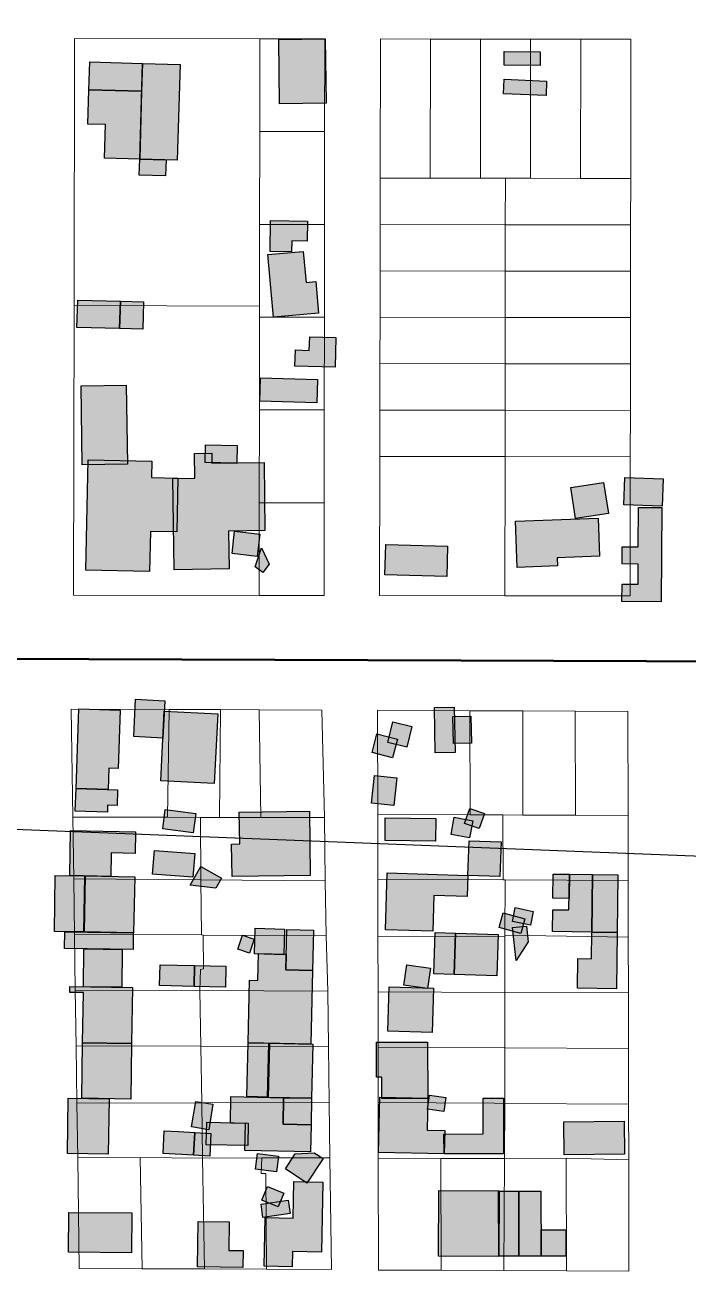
# Model space of a CAD drawing. Header units: millimetres. Extents: x -71 to 10084, y -63 to 6230.
# Drawn here: x 5565 to 5708, y 2451.4 to 2720.1 of the extents above; entities that cross this region are included whole.
import ezdxf

# ---------------------------------------------------------------- set-up
doc = ezdxf.new("R2010")
doc.units = ezdxf.units.MM
doc.layers.add('0 Límite subáreas', color=1, linetype='Continuous')
doc.layers.add('Edificaciones Pilar', color=50, linetype='Continuous')
doc.layers.add('01. Manzanas Esc. Urbana', color=254, linetype='Continuous', lineweight=5, true_color=0xcccccc)
doc.layers.add('01. Parcelas Esc. Urbana', color=8, linetype='Continuous', lineweight=5, true_color=0x808080)
doc.layers.add('03. Vias Terciarias', color=252, linetype='Continuous', lineweight=50)

msp = doc.modelspace()

# ---------------------------------------------------------------- hatches: boundary and pattern name
at = {"layer": 'Edificaciones Pilar', "transparency": 33554559}
for points in [[(5629.73, 2717.03), (5629.9, 2703.19), (5619.87, 2703.07), (5619.7, 2716.91), (5629.73, 2717.03)], [(5668.32, 2711.38), (5668.34, 2714.32), (5676.09, 2714.27), (5676.07, 2711.33), (5668.32, 2711.38)], [(5590.13, 2705.75), (5578.76, 2706.08), (5578.93, 2712.09), (5590.31, 2711.76), (5590.13, 2705.75)], [(5597.82, 2690.91), (5589.71, 2691.14), (5590.31, 2711.76), (5598.41, 2711.53), (5597.82, 2690.91)], [(5677.34, 2704.81), (5668.2, 2705.18), (5668.32, 2708.33), (5677.47, 2707.95), (5677.34, 2704.81)], [(5589.71, 2691.14), (5582.13, 2691.36), (5582.34, 2698.58), (5578.55, 2698.69), (5578.76, 2706.08), (5590.13, 2705.75), (5589.71, 2691.14)], [(5595.3, 2687.49), (5589.61, 2687.65), (5589.71, 2691.14), (5595.4, 2690.98), (5595.3, 2687.49)], [(5622.48, 2671.13), (5617.84, 2671.18), (5617.92, 2677.86), (5625.88, 2677.76), (5625.83, 2673.47), (5622.5, 2673.51), (5622.48, 2671.13)], [(5628.29, 2657.95), (5618.58, 2657.07), (5617.36, 2670.53), (5625, 2671.22), (5625.61, 2664.54), (5627.67, 2664.73), (5628.29, 2657.95)], [(5585.39, 2654.6), (5576.19, 2654.86), (5576.36, 2660.75), (5585.56, 2660.49), (5585.39, 2654.6)], [(5590.4, 2654.46), (5585.39, 2654.6), (5585.56, 2660.49), (5590.56, 2660.34), (5590.4, 2654.46)], [(5631.84, 2646.25), (5623.19, 2646.49), (5623.29, 2649.98), (5626.28, 2649.9), (5626.37, 2652.84), (5632.02, 2652.68), (5631.84, 2646.25)], [(5627.93, 2638.59), (5615.63, 2638.95), (5615.78, 2643.98), (5628.08, 2643.62), (5627.93, 2638.59)], [(5587.05, 2625.33), (5577.33, 2625.19), (5577.09, 2642.26), (5586.81, 2642.39), (5587.05, 2625.33)], [(5609, 2602.78), (5597.14, 2602.62), (5596.87, 2622.27), (5601.61, 2622.34), (5601.53, 2627.67), (5605.27, 2627.71), (5605.3, 2625.58), (5616.52, 2625.74), (5616.72, 2611.05), (5608.89, 2610.94), (5609, 2602.78)], [(5610.64, 2625.6), (5603.8, 2625.75), (5603.88, 2629.56), (5610.73, 2629.41), (5610.64, 2625.6)], [(5591.83, 2602.2), (5578.1, 2602.5), (5578.62, 2626.3), (5592.35, 2626), (5592.27, 2622.5), (5597.95, 2622.37), (5597.7, 2610.76), (5592.02, 2610.88), (5591.83, 2602.2)], [(5702.38, 2616.31), (5694.15, 2616.58), (5694.34, 2622.48), (5702.57, 2622.2), (5702.38, 2616.31)], [(5683.72, 2613.62), (5682.67, 2620.32), (5689.76, 2621.43), (5690.8, 2614.72), (5683.72, 2613.62)], [(5702.16, 2595.71), (5693.7, 2595.77), (5693.72, 2599.48), (5697.17, 2599.46), (5697.2, 2603.82), (5693.75, 2603.85), (5693.78, 2607.55), (5697.22, 2607.52), (5697.28, 2616.02), (5702.3, 2615.99), (5702.16, 2595.71)], [(5679.79, 2603.44), (5671.09, 2603.12), (5670.72, 2613.09), (5688.58, 2613.74), (5688.88, 2605.51), (5679.73, 2605.18), (5679.79, 2603.44)], [(5615.02, 2605.46), (5609.62, 2606.1), (5610.19, 2610.91), (5615.59, 2610.27), (5615.02, 2605.46)], [(5617.66, 2603.8), (5616.27, 2601.98), (5614.6, 2603.25), (5616, 2607.36), (5617.66, 2603.8)], [(5642.6, 2601.54), (5642.8, 2608.06), (5656.11, 2607.67), (5655.92, 2601.14), (5642.6, 2601.54)], [(5594.7, 2566.32), (5588.42, 2566.64), (5588.83, 2574.68), (5595.1, 2574.36), (5594.7, 2566.32)], [(5582.91, 2555.2), (5575.98, 2555.44), (5576.57, 2572.63), (5585.53, 2572.33), (5585.1, 2559.75), (5583.07, 2559.82), (5582.91, 2555.2)], [(5605.78, 2556.53), (5594.24, 2557.11), (5594.99, 2572.13), (5606.53, 2571.56), (5605.78, 2556.53)], [(5657.71, 2563.19), (5653.45, 2563.11), (5653.27, 2572.93), (5657.52, 2573.01), (5657.71, 2563.19)], [(5661.09, 2571.07), (5661.28, 2565.24), (5657.4, 2565.11), (5657.21, 2570.95), (5661.09, 2571.07)], [(5647.3, 2564.35), (5643.19, 2565.36), (5644.3, 2569.85), (5648.41, 2568.84), (5647.3, 2564.35)], [(5644.26, 2562.08), (5639.85, 2563.21), (5640.88, 2567.21), (5645.29, 2566.07), (5644.26, 2562.08)], [(5644.53, 2551.77), (5639.72, 2552.26), (5640.32, 2558.26), (5645.14, 2557.77), (5644.53, 2551.77)], [(5582.74, 2550.35), (5575.81, 2550.58), (5575.98, 2555.44), (5584.94, 2555.13), (5584.83, 2551.81), (5582.8, 2551.88), (5582.74, 2550.35)], [(5601.25, 2545.89), (5594.67, 2546.77), (5595.22, 2550.93), (5601.81, 2550.05), (5601.25, 2545.89)], [(5626.5, 2536.69), (5609.63, 2536.45), (5609.53, 2543.45), (5611.28, 2543.48), (5611.18, 2550.34), (5626.3, 2550.56), (5626.5, 2536.69)], [(5662.95, 2546.79), (5659.79, 2547.88), (5660.9, 2551.11), (5664.06, 2550.02), (5662.95, 2546.79)], [(5653.48, 2544.1), (5642.62, 2544.23), (5642.67, 2549.1), (5653.54, 2548.97), (5653.48, 2544.1)], [(5660.85, 2544.79), (5656.85, 2545.55), (5657.55, 2549.24), (5661.55, 2548.48), (5660.85, 2544.79)], [(5583.49, 2536.49), (5574.63, 2536.66), (5574.82, 2546.39), (5588.83, 2546.11), (5588.74, 2541.44), (5583.59, 2541.55), (5583.49, 2536.49)], [(5667.39, 2536.47), (5660.51, 2536.69), (5660.75, 2544.17), (5667.63, 2543.95), (5667.39, 2536.47)], [(5601.2, 2536.34), (5592.5, 2536.99), (5592.88, 2542.07), (5601.58, 2541.42), (5601.2, 2536.34)], [(5577.76, 2524.51), (5571.34, 2524.6), (5571.52, 2536.69), (5577.94, 2536.59), (5577.76, 2524.51)], [(5588.4, 2524.3), (5577.64, 2524.51), (5577.88, 2536.6), (5588.64, 2536.38), (5588.4, 2524.3)], [(5606.12, 2533.95), (5600.63, 2534.59), (5602.88, 2538.6), (5607.33, 2536.11), (5606.12, 2533.95)], [(5652.9, 2524.66), (5642.71, 2524.99), (5643.11, 2537.25), (5660.51, 2536.69), (5660.36, 2532.18), (5653.15, 2532.41), (5652.9, 2524.66)], [(5687.36, 2536.88), (5687.19, 2524.49), (5678.74, 2524.61), (5678.8, 2529.31), (5682.28, 2529.27), (5682.38, 2536.95), (5687.36, 2536.88)], [(5682.31, 2531.74), (5678.83, 2531.79), (5678.9, 2536.99), (5682.38, 2536.95), (5682.31, 2531.74)], [(5692.68, 2524.42), (5687.19, 2524.49), (5687.36, 2536.88), (5692.84, 2536.81), (5692.68, 2524.42)], [(5671.93, 2524.21), (5667.26, 2525.49), (5668.12, 2528.64), (5672.79, 2527.36), (5671.93, 2524.21)], [(5673.97, 2526), (5670.09, 2526.8), (5670.69, 2529.76), (5674.58, 2528.96), (5673.97, 2526)], [(5620.78, 2519.6), (5614.44, 2519.78), (5614.6, 2525.3), (5620.95, 2525.12), (5620.78, 2519.6)], [(5673.48, 2522.36), (5670.9, 2518.37), (5670.08, 2525.45), (5673.09, 2525.8), (5673.48, 2522.36)], [(5573.49, 2520.95), (5573.55, 2524.57), (5588.33, 2524.34), (5588.27, 2520.73), (5573.49, 2520.95)], [(5614.42, 2522.99), (5613.41, 2519.96), (5610.86, 2520.81), (5611.88, 2523.85), (5614.42, 2522.99)], [(5626.99, 2516.23), (5621.25, 2516.35), (5621.43, 2525.03), (5627.17, 2524.91), (5626.99, 2516.23)], [(5657.8, 2524.25), (5657.52, 2515.33), (5653.13, 2515.47), (5653.41, 2524.38), (5657.8, 2524.25)], [(5666.73, 2515.05), (5657.52, 2515.33), (5657.8, 2524.25), (5667.01, 2523.97), (5666.73, 2515.05)], [(5692.66, 2524.42), (5692.5, 2512.29), (5684.09, 2512.4), (5684.18, 2518.77), (5687.12, 2518.73), (5687.19, 2524.49), (5692.66, 2524.42)], [(5585.83, 2512.6), (5577.58, 2512.72), (5577.7, 2520.89), (5585.96, 2520.76), (5585.83, 2512.6)], [(5601.45, 2512.78), (5594.01, 2512.96), (5594.12, 2517.46), (5601.55, 2517.28), (5601.45, 2512.78)], [(5608.2, 2512.62), (5601.45, 2512.78), (5601.55, 2517.28), (5608.31, 2517.12), (5608.2, 2512.62)], [(5626.65, 2500.35), (5613.09, 2500.64), (5613.38, 2514.09), (5615.19, 2514.05), (5615.32, 2519.85), (5621.32, 2519.72), (5621.25, 2516.35), (5626.99, 2516.23), (5626.65, 2500.35)], [(5651.8, 2512.33), (5646.66, 2513.06), (5647.29, 2517.46), (5652.43, 2516.73), (5651.8, 2512.33)], [(5587.96, 2500.47), (5577.39, 2500.63), (5577.56, 2511.44), (5574.64, 2511.49), (5574.66, 2512.77), (5588.15, 2512.56), (5587.96, 2500.47)], [(5652.75, 2502.86), (5643.19, 2503.16), (5643.49, 2512.67), (5653.04, 2512.38), (5652.75, 2502.86)], [(5587.78, 2488.5), (5577.21, 2488.66), (5577.39, 2500.63), (5587.96, 2500.47), (5587.78, 2488.5)], [(5617.43, 2488.92), (5612.84, 2489.02), (5613.09, 2500.62), (5617.68, 2500.52), (5617.43, 2488.92)], [(5626.79, 2488.66), (5617.3, 2488.86), (5617.55, 2500.56), (5627.03, 2500.36), (5626.79, 2488.66)], [(5651.83, 2488.64), (5641.96, 2488.61), (5641.95, 2493.21), (5640.78, 2493.2), (5640.76, 2500.75), (5651.8, 2500.78), (5651.83, 2488.64)], [(5582.92, 2476.59), (5574.11, 2476.73), (5574.29, 2488.7), (5583.1, 2488.57), (5582.92, 2476.59)], [(5604.64, 2481.89), (5600.91, 2482.49), (5601.79, 2487.99), (5605.52, 2487.4), (5604.64, 2481.89)], [(5609.28, 2483.31), (5609.4, 2489.02), (5620.75, 2488.79), (5620.63, 2483.07), (5626.67, 2482.94), (5626.54, 2477.1), (5612.39, 2477.39), (5612.51, 2483.24), (5609.28, 2483.31)], [(5626.67, 2482.94), (5620.63, 2483.07), (5620.75, 2488.79), (5626.79, 2488.66), (5626.67, 2482.94)], [(5655.38, 2476.69), (5641.24, 2476.97), (5641.47, 2488.92), (5651.86, 2488.71), (5651.72, 2481.81), (5655.48, 2481.73), (5655.38, 2476.69)], [(5655.31, 2485.83), (5651.79, 2486.32), (5652.2, 2489.32), (5655.73, 2488.83), (5655.31, 2485.83)], [(5668.2, 2476.72), (5655.34, 2476.69), (5655.33, 2480.95), (5663.81, 2480.97), (5663.8, 2488.67), (5668.17, 2488.68), (5668.2, 2476.72)], [(5613, 2478.5), (5604.07, 2478.66), (5604.16, 2483.48), (5613.08, 2483.32), (5613, 2478.5)], [(5694.27, 2476.6), (5681.28, 2476.44), (5681.19, 2483.56), (5694.17, 2483.73), (5694.27, 2476.6)], [(5601.32, 2476.39), (5594.75, 2476.73), (5595.02, 2481.63), (5598.08, 2481.47), (5601.57, 2481.28), (5601.32, 2476.39)], [(5604.82, 2476.21), (5601.31, 2476.39), (5601.57, 2481.29), (5605.08, 2481.1), (5604.82, 2476.21)], [(5619.19, 2472.78), (5614.66, 2473.4), (5615.12, 2476.78), (5619.66, 2476.15), (5619.19, 2472.78)], [(5625.77, 2470.37), (5621.14, 2473.44), (5623.26, 2476.66), (5627.36, 2476.92), (5629.27, 2475.65), (5625.77, 2470.37)], [(5619.56, 2465.26), (5616.05, 2466.71), (5617.27, 2469.66), (5620.78, 2468.21), (5619.56, 2465.26)], [(5622.65, 2455.63), (5622.58, 2452.33), (5616.54, 2452.45), (5616.76, 2462.97), (5622.8, 2462.85), (5622.96, 2470.71), (5629.23, 2470.57), (5628.91, 2455.5), (5622.65, 2455.63)], [(5616.29, 2462.99), (5615.88, 2465.82), (5621.75, 2466.68), (5622.16, 2463.84), (5616.29, 2462.99)], [(5667.17, 2454.58), (5654.14, 2454.65), (5654.22, 2468.77), (5667.25, 2468.7), (5667.17, 2454.58)], [(5671.46, 2468.65), (5671.48, 2454.64), (5667.13, 2454.63), (5667.11, 2468.64), (5671.46, 2468.65)], [(5676.27, 2454.65), (5671.48, 2454.64), (5671.46, 2468.65), (5676.25, 2468.66), (5676.27, 2454.65)], [(5587.98, 2455.37), (5574.38, 2455.47), (5574.45, 2464.06), (5588.04, 2463.96), (5587.98, 2455.37)], [(5611.95, 2452.18), (5602.19, 2452.34), (5602.34, 2462.12), (5609, 2462.01), (5608.9, 2455.87), (5612.01, 2455.82), (5611.95, 2452.18)], [(5681.62, 2454.66), (5676.27, 2454.65), (5676.26, 2460.32), (5681.61, 2460.33), (5681.62, 2454.66)]]:
    msp.add_hatch(color=256, dxfattribs=at).paths.add_polyline_path(points, flags=0)

# ---------------------------------------------------------------- linework, layer by layer
at = {"layer": '0 Límite subáreas', "linetype": 'Continuous'}
msp.add_lwpolyline([(6291.82, 3581.59), (6222.76, 3374.1), (6103.31, 2706.91), (5956.01, 2708.42), (5949.06, 2531.45), (5375.81, 2553.95), (5424.84, 3802.99), (6299.16, 3768.67)], close=True, dxfattribs=at)
at = {"layer": '01. Manzanas Esc. Urbana', "linetype": 'Continuous', "flags": 128}
for points in [[(5629.63, 2717.05), (5629.6, 2697.05), (5629.57, 2677.04), (5629.55, 2657.05), (5629.51, 2637.05), (5629.49, 2617.04), (5629.46, 2597.04), (5615.45, 2597.06), (5575.46, 2597.12), (5575.55, 2659.55), (5575.63, 2717.12), (5615.62, 2717.07), (5629.63, 2717.05)], [(5695.62, 2716.96), (5695.59, 2686.96), (5695.57, 2676.96), (5695.56, 2666.96), (5695.54, 2656.96), (5695.52, 2646.96), (5695.52, 2636.95), (5695.5, 2626.95), (5695.46, 2596.96), (5668.46, 2596.99), (5641.46, 2597.03), (5641.5, 2627.03), (5641.52, 2637.03), (5641.53, 2647.04), (5641.54, 2657.03), (5641.55, 2667.03), (5641.57, 2677.03), (5641.59, 2687.03), (5641.63, 2717.03), (5652.43, 2717.01), (5663.23, 2717), (5674.02, 2716.98), (5684.83, 2716.97), (5695.62, 2716.96)], [(5607.14, 2572.44), (5615.46, 2572.39), (5628.96, 2572.34), (5629.53, 2549.18), (5629.73, 2535.56), (5629.91, 2523.76), (5630.25, 2511.76), (5630.41, 2499.79), (5630.58, 2487.77), (5630.73, 2475.79), (5631.04, 2451.77), (5617.03, 2451.83), (5603.68, 2451.88), (5590.21, 2451.92), (5576.69, 2451.95), (5576.34, 2475.81), (5576.18, 2487.63), (5575.99, 2499.99), (5575.83, 2511.96), (5575.65, 2523.96), (5575.49, 2535.98), (5575.31, 2549.27), (5574.97, 2572.57), (5596.07, 2572.5), (5607.14, 2572.44)], [(5672.3, 2572.17), (5683.63, 2572.11), (5694.99, 2572.07), (5695.03, 2549.62), (5695.05, 2535.59), (5695.08, 2523.4), (5695.11, 2511.41), (5695.13, 2499.41), (5695.14, 2487.39), (5695.17, 2475.4), (5695.22, 2451.41), (5681.72, 2451.47), (5668.22, 2451.53), (5654.72, 2451.58), (5641.22, 2451.64), (5641.17, 2475.63), (5641.14, 2487.78), (5641.12, 2499.62), (5641.11, 2511.64), (5641.08, 2523.63), (5641.05, 2535.83), (5641.04, 2549.85), (5640.99, 2572.3), (5660.94, 2572.21), (5672.3, 2572.17)]]:
    msp.add_lwpolyline(points, close=True, dxfattribs=at)
at = {"layer": '01. Parcelas Esc. Urbana', "linetype": 'Continuous', "flags": 128}
for points in [[(5575.63, 2717.12), (5615.62, 2717.07), (5615.6, 2697.06), (5615.57, 2677.06), (5615.55, 2659.4), (5575.55, 2659.55), (5575.63, 2717.12)], [(5575.63, 2717.12), (5615.62, 2717.07), (5615.6, 2697.06), (5615.57, 2677.06), (5615.55, 2659.4), (5575.55, 2659.55), (5575.63, 2717.12)], [(5629.63, 2717.05), (5629.6, 2697.05), (5615.6, 2697.06), (5615.62, 2717.07), (5629.63, 2717.05)], [(5629.63, 2717.05), (5629.6, 2697.05), (5615.6, 2697.06), (5615.62, 2717.07), (5629.63, 2717.05)], [(5652.43, 2717.01), (5652.38, 2687.02), (5641.59, 2687.03), (5641.63, 2717.03), (5652.43, 2717.01)], [(5652.43, 2717.01), (5652.38, 2687.02), (5641.59, 2687.03), (5641.63, 2717.03), (5652.43, 2717.01)], [(5663.23, 2717), (5663.18, 2687), (5652.38, 2687.02), (5652.43, 2717.01), (5663.23, 2717)], [(5663.23, 2717), (5663.18, 2687), (5652.38, 2687.02), (5652.43, 2717.01), (5663.23, 2717)], [(5674.02, 2716.98), (5673.99, 2686.99), (5668.58, 2686.99), (5663.18, 2687), (5663.23, 2717), (5674.02, 2716.98)], [(5674.02, 2716.98), (5673.99, 2686.99), (5668.58, 2686.99), (5663.18, 2687), (5663.23, 2717), (5674.02, 2716.98)], [(5684.83, 2716.97), (5684.78, 2686.97), (5673.99, 2686.99), (5674.02, 2716.98), (5684.83, 2716.97)], [(5684.83, 2716.97), (5684.78, 2686.97), (5673.99, 2686.99), (5674.02, 2716.98), (5684.83, 2716.97)], [(5695.62, 2716.96), (5695.59, 2686.96), (5684.78, 2686.97), (5684.83, 2716.97), (5695.62, 2716.96)], [(5695.62, 2716.96), (5695.59, 2686.96), (5684.78, 2686.97), (5684.83, 2716.97), (5695.62, 2716.96)], [(5629.6, 2697.05), (5629.57, 2677.04), (5615.57, 2677.06), (5615.6, 2697.06), (5629.6, 2697.05)], [(5629.6, 2697.05), (5629.57, 2677.04), (5615.57, 2677.06), (5615.6, 2697.06), (5629.6, 2697.05)], [(5668.56, 2676.99), (5641.57, 2677.03), (5641.59, 2687.03), (5652.38, 2687.02), (5663.18, 2687), (5668.58, 2686.99), (5668.56, 2676.99)], [(5668.56, 2676.99), (5641.57, 2677.03), (5641.59, 2687.03), (5652.38, 2687.02), (5663.18, 2687), (5668.58, 2686.99), (5668.56, 2676.99)], [(5695.57, 2676.96), (5668.56, 2676.99), (5668.58, 2686.99), (5673.99, 2686.99), (5684.78, 2686.97), (5695.59, 2686.96), (5695.57, 2676.96)], [(5695.57, 2676.96), (5668.56, 2676.99), (5668.58, 2686.99), (5673.99, 2686.99), (5684.78, 2686.97), (5695.59, 2686.96), (5695.57, 2676.96)], [(5629.57, 2677.04), (5629.55, 2657.05), (5615.54, 2657.07), (5615.55, 2659.4), (5615.57, 2677.06), (5629.57, 2677.04)], [(5629.57, 2677.04), (5629.55, 2657.05), (5615.54, 2657.07), (5615.55, 2659.4), (5615.57, 2677.06), (5629.57, 2677.04)], [(5668.56, 2666.99), (5641.55, 2667.03), (5641.57, 2677.03), (5668.56, 2676.99), (5668.56, 2666.99)], [(5668.56, 2666.99), (5641.55, 2667.03), (5641.57, 2677.03), (5668.56, 2676.99), (5668.56, 2666.99)], [(5695.56, 2666.96), (5668.56, 2666.99), (5668.56, 2676.99), (5695.57, 2676.96), (5695.56, 2666.96)], [(5695.56, 2666.96), (5668.56, 2666.99), (5668.56, 2676.99), (5695.57, 2676.96), (5695.56, 2666.96)], [(5668.55, 2656.99), (5641.54, 2657.03), (5641.55, 2667.03), (5668.56, 2666.99), (5668.55, 2656.99)], [(5668.55, 2656.99), (5641.54, 2657.03), (5641.55, 2667.03), (5668.56, 2666.99), (5668.55, 2656.99)], [(5695.54, 2656.96), (5668.55, 2656.99), (5668.56, 2666.99), (5695.56, 2666.96), (5695.54, 2656.96)], [(5695.54, 2656.96), (5668.55, 2656.99), (5668.56, 2666.99), (5695.56, 2666.96), (5695.54, 2656.96)], [(5575.46, 2597.12), (5575.55, 2659.55), (5615.55, 2659.4), (5615.54, 2657.07), (5615.52, 2637.06), (5615.49, 2617.06), (5615.45, 2597.06), (5575.46, 2597.12)], [(5575.46, 2597.12), (5575.55, 2659.55), (5615.55, 2659.4), (5615.54, 2657.07), (5615.52, 2637.06), (5615.49, 2617.06), (5615.45, 2597.06), (5575.46, 2597.12)], [(5629.55, 2657.05), (5629.51, 2637.05), (5615.52, 2637.06), (5615.54, 2657.07), (5629.55, 2657.05)], [(5629.55, 2657.05), (5629.51, 2637.05), (5615.52, 2637.06), (5615.54, 2657.07), (5629.55, 2657.05)], [(5668.53, 2646.99), (5641.53, 2647.04), (5641.54, 2657.03), (5668.55, 2656.99), (5668.53, 2646.99)], [(5668.53, 2646.99), (5641.53, 2647.04), (5641.54, 2657.03), (5668.55, 2656.99), (5668.53, 2646.99)], [(5695.52, 2646.96), (5668.53, 2646.99), (5668.55, 2656.99), (5695.54, 2656.96), (5695.52, 2646.96)], [(5695.52, 2646.96), (5668.53, 2646.99), (5668.55, 2656.99), (5695.54, 2656.96), (5695.52, 2646.96)], [(5668.51, 2636.99), (5641.52, 2637.03), (5641.53, 2647.04), (5668.53, 2646.99), (5668.51, 2636.99)], [(5668.51, 2636.99), (5641.52, 2637.03), (5641.53, 2647.04), (5668.53, 2646.99), (5668.51, 2636.99)], [(5695.52, 2636.95), (5668.51, 2636.99), (5668.53, 2646.99), (5695.52, 2646.96), (5695.52, 2636.95)], [(5695.52, 2636.95), (5668.51, 2636.99), (5668.53, 2646.99), (5695.52, 2646.96), (5695.52, 2636.95)], [(5629.51, 2637.05), (5629.49, 2617.04), (5615.49, 2617.06), (5615.52, 2637.06), (5629.51, 2637.05)], [(5629.51, 2637.05), (5629.49, 2617.04), (5615.49, 2617.06), (5615.52, 2637.06), (5629.51, 2637.05)], [(5668.5, 2626.99), (5641.5, 2627.03), (5641.52, 2637.03), (5668.51, 2636.99), (5668.5, 2626.99)], [(5668.5, 2626.99), (5641.5, 2627.03), (5641.52, 2637.03), (5668.51, 2636.99), (5668.5, 2626.99)], [(5695.5, 2626.95), (5668.5, 2626.99), (5668.51, 2636.99), (5695.52, 2636.95), (5695.5, 2626.95)], [(5695.5, 2626.95), (5668.5, 2626.99), (5668.51, 2636.99), (5695.52, 2636.95), (5695.5, 2626.95)], [(5668.46, 2596.99), (5641.46, 2597.03), (5641.5, 2627.03), (5668.5, 2626.99), (5668.46, 2596.99)], [(5668.46, 2596.99), (5641.46, 2597.03), (5641.5, 2627.03), (5668.5, 2626.99), (5668.46, 2596.99)], [(5695.5, 2626.95), (5695.46, 2596.96), (5668.46, 2596.99), (5668.5, 2626.99), (5695.5, 2626.95)], [(5695.5, 2626.95), (5695.46, 2596.96), (5668.46, 2596.99), (5668.5, 2626.99), (5695.5, 2626.95)], [(5629.49, 2617.04), (5629.46, 2597.04), (5615.45, 2597.06), (5615.49, 2617.06), (5629.49, 2617.04)], [(5629.49, 2617.04), (5629.46, 2597.04), (5615.45, 2597.06), (5615.49, 2617.06), (5629.49, 2617.04)], [(5575.31, 2549.27), (5574.97, 2572.57), (5596.07, 2572.5), (5595.69, 2549.23), (5575.31, 2549.27)], [(5575.31, 2549.27), (5574.97, 2572.57), (5596.07, 2572.5), (5595.69, 2549.23), (5575.31, 2549.27)], [(5575.31, 2549.27), (5574.97, 2572.57), (5596.07, 2572.5), (5595.69, 2549.23), (5575.31, 2549.27)], [(5595.69, 2549.23), (5596.07, 2572.5), (5607.14, 2572.44), (5606.91, 2549.22), (5602.79, 2549.22), (5595.69, 2549.23)], [(5595.69, 2549.23), (5596.07, 2572.5), (5607.14, 2572.44), (5606.91, 2549.22), (5602.79, 2549.22), (5595.69, 2549.23)], [(5607.14, 2572.44), (5615.46, 2572.39), (5615.81, 2549.2), (5606.91, 2549.22), (5607.14, 2572.44)], [(5607.14, 2572.44), (5615.46, 2572.39), (5615.81, 2549.2), (5606.91, 2549.22), (5607.14, 2572.44)], [(5615.46, 2572.39), (5628.96, 2572.34), (5629.53, 2549.18), (5615.81, 2549.2), (5615.46, 2572.39)], [(5615.46, 2572.39), (5628.96, 2572.34), (5629.53, 2549.18), (5615.81, 2549.2), (5615.46, 2572.39)], [(5640.99, 2572.3), (5660.94, 2572.21), (5660.99, 2549.76), (5641.04, 2549.85), (5640.99, 2572.3)], [(5640.99, 2572.3), (5660.94, 2572.21), (5660.99, 2549.76), (5641.04, 2549.85), (5640.99, 2572.3)], [(5640.99, 2572.3), (5660.94, 2572.21), (5660.99, 2549.76), (5641.04, 2549.85), (5640.99, 2572.3)], [(5660.99, 2549.76), (5660.94, 2572.21), (5672.3, 2572.17), (5672.34, 2549.72), (5668.04, 2549.74), (5660.99, 2549.76)], [(5660.99, 2549.76), (5660.94, 2572.21), (5672.3, 2572.17), (5672.34, 2549.72), (5668.04, 2549.74), (5660.99, 2549.76)], [(5672.34, 2549.72), (5672.3, 2572.17), (5683.63, 2572.11), (5683.68, 2549.66), (5672.34, 2549.72)], [(5672.34, 2549.72), (5672.3, 2572.17), (5683.63, 2572.11), (5683.68, 2549.66), (5672.34, 2549.72)], [(5683.68, 2549.66), (5683.63, 2572.11), (5694.99, 2572.07), (5695.03, 2549.62), (5683.68, 2549.66)], [(5683.68, 2549.66), (5683.63, 2572.11), (5694.99, 2572.07), (5695.03, 2549.62), (5683.68, 2549.66)], [(5660.99, 2549.76), (5668.04, 2549.74), (5668.07, 2535.73), (5641.05, 2535.83), (5641.04, 2549.85), (5660.99, 2549.76)], [(5660.99, 2549.76), (5668.04, 2549.74), (5668.07, 2535.73), (5641.05, 2535.83), (5641.04, 2549.85), (5660.99, 2549.76)], [(5668.04, 2549.74), (5672.34, 2549.72), (5683.68, 2549.66), (5695.03, 2549.62), (5695.05, 2535.59), (5668.49, 2535.73), (5668.07, 2535.73), (5668.04, 2549.74)], [(5668.04, 2549.74), (5672.34, 2549.72), (5683.68, 2549.66), (5695.03, 2549.62), (5695.05, 2535.59), (5668.49, 2535.73), (5668.07, 2535.73), (5668.04, 2549.74)], [(5575.49, 2535.98), (5575.31, 2549.27), (5595.69, 2549.23), (5602.79, 2549.22), (5602.92, 2535.76), (5575.49, 2535.98)], [(5575.49, 2535.98), (5575.31, 2549.27), (5595.69, 2549.23), (5602.79, 2549.22), (5602.92, 2535.76), (5575.49, 2535.98)], [(5602.79, 2549.22), (5606.91, 2549.22), (5615.81, 2549.2), (5629.53, 2549.18), (5629.73, 2535.56), (5602.92, 2535.76), (5602.79, 2549.22)], [(5602.79, 2549.22), (5606.91, 2549.22), (5615.81, 2549.2), (5629.53, 2549.18), (5629.73, 2535.56), (5602.92, 2535.76), (5602.79, 2549.22)], [(5602.79, 2549.22), (5606.91, 2549.22), (5615.81, 2549.2), (5629.53, 2549.18), (5629.73, 2535.56), (5602.92, 2535.76), (5602.79, 2549.22)], [(5575.49, 2535.98), (5602.92, 2535.76), (5603.03, 2523.87), (5575.65, 2523.96), (5575.49, 2535.98)], [(5575.49, 2535.98), (5602.92, 2535.76), (5603.03, 2523.87), (5575.65, 2523.96), (5575.49, 2535.98)], [(5575.49, 2535.98), (5602.92, 2535.76), (5603.03, 2523.87), (5575.65, 2523.96), (5575.49, 2535.98)], [(5602.92, 2535.76), (5629.73, 2535.56), (5629.91, 2523.76), (5603.41, 2523.85), (5603.03, 2523.87), (5602.92, 2535.76)], [(5602.92, 2535.76), (5629.73, 2535.56), (5629.91, 2523.76), (5603.41, 2523.85), (5603.03, 2523.87), (5602.92, 2535.76)], [(5641.08, 2523.63), (5641.05, 2535.83), (5668.07, 2535.73), (5668.49, 2535.73), (5668.42, 2523.81), (5668.44, 2523.52), (5641.08, 2523.63)], [(5641.08, 2523.63), (5641.05, 2535.83), (5668.07, 2535.73), (5668.49, 2535.73), (5668.42, 2523.81), (5668.44, 2523.52), (5641.08, 2523.63)], [(5668.42, 2523.81), (5668.49, 2535.73), (5695.05, 2535.59), (5695.08, 2523.4), (5668.42, 2523.81)], [(5668.42, 2523.81), (5668.49, 2535.73), (5695.05, 2535.59), (5695.08, 2523.4), (5668.42, 2523.81)], [(5668.42, 2523.81), (5668.49, 2535.73), (5695.05, 2535.59), (5695.08, 2523.4), (5668.42, 2523.81)], [(5603.03, 2523.87), (5603.41, 2523.85), (5603.46, 2516.59), (5602.85, 2516.46), (5602.7, 2511.87), (5575.83, 2511.96), (5575.65, 2523.96), (5603.03, 2523.87)], [(5603.03, 2523.87), (5603.41, 2523.85), (5603.46, 2516.59), (5602.85, 2516.46), (5602.7, 2511.87), (5575.83, 2511.96), (5575.65, 2523.96), (5603.03, 2523.87)], [(5603.41, 2523.85), (5629.91, 2523.76), (5630.25, 2511.76), (5602.7, 2511.87), (5602.85, 2516.46), (5603.46, 2516.59), (5603.41, 2523.85)], [(5603.41, 2523.85), (5629.91, 2523.76), (5630.25, 2511.76), (5602.7, 2511.87), (5602.85, 2516.46), (5603.46, 2516.59), (5603.41, 2523.85)], [(5641.08, 2523.63), (5668.44, 2523.52), (5668.45, 2511.5), (5641.11, 2511.64), (5641.08, 2523.63)], [(5641.08, 2523.63), (5668.44, 2523.52), (5668.45, 2511.5), (5641.11, 2511.64), (5641.08, 2523.63)], [(5668.44, 2523.52), (5668.42, 2523.81), (5695.08, 2523.4), (5695.11, 2511.41), (5668.45, 2511.5), (5668.44, 2523.52)], [(5668.44, 2523.52), (5668.42, 2523.81), (5695.08, 2523.4), (5695.11, 2511.41), (5668.45, 2511.5), (5668.44, 2523.52)], [(5668.44, 2523.52), (5668.42, 2523.81), (5695.08, 2523.4), (5695.11, 2511.41), (5668.45, 2511.5), (5668.44, 2523.52)], [(5575.99, 2499.99), (5575.83, 2511.96), (5602.7, 2511.87), (5602.9, 2499.9), (5575.99, 2499.99)], [(5575.99, 2499.99), (5575.83, 2511.96), (5602.7, 2511.87), (5602.9, 2499.9), (5575.99, 2499.99)], [(5602.7, 2511.87), (5630.25, 2511.76), (5630.41, 2499.79), (5602.9, 2499.9), (5602.7, 2511.87)], [(5602.7, 2511.87), (5630.25, 2511.76), (5630.41, 2499.79), (5602.9, 2499.9), (5602.7, 2511.87)], [(5602.7, 2511.87), (5630.25, 2511.76), (5630.41, 2499.79), (5602.9, 2499.9), (5602.7, 2511.87)], [(5641.11, 2511.64), (5668.45, 2511.5), (5668.45, 2499.53), (5641.12, 2499.62), (5641.11, 2511.64)], [(5641.11, 2511.64), (5668.45, 2511.5), (5668.45, 2499.53), (5641.12, 2499.62), (5641.11, 2511.64)], [(5641.11, 2511.64), (5668.45, 2511.5), (5668.45, 2499.53), (5641.12, 2499.62), (5641.11, 2511.64)], [(5668.45, 2511.5), (5695.11, 2511.41), (5695.13, 2499.41), (5668.45, 2499.53), (5668.45, 2511.5)], [(5668.45, 2511.5), (5695.11, 2511.41), (5695.13, 2499.41), (5668.45, 2499.53), (5668.45, 2511.5)], [(5575.99, 2499.99), (5602.9, 2499.9), (5603.09, 2487.71), (5576.18, 2487.63), (5575.99, 2499.99)], [(5575.99, 2499.99), (5602.9, 2499.9), (5603.09, 2487.71), (5576.18, 2487.63), (5575.99, 2499.99)], [(5603.09, 2487.71), (5602.9, 2499.9), (5630.41, 2499.79), (5630.58, 2487.77), (5603.09, 2487.71)], [(5603.09, 2487.71), (5602.9, 2499.9), (5630.41, 2499.79), (5630.58, 2487.77), (5603.09, 2487.71)], [(5603.09, 2487.71), (5602.9, 2499.9), (5630.41, 2499.79), (5630.58, 2487.77), (5603.09, 2487.71)], [(5641.12, 2499.62), (5668.45, 2499.53), (5668.47, 2487.57), (5666.13, 2487.59), (5641.14, 2487.78), (5641.12, 2499.62)], [(5641.12, 2499.62), (5668.45, 2499.53), (5668.47, 2487.57), (5666.13, 2487.59), (5641.14, 2487.78), (5641.12, 2499.62)], [(5668.47, 2487.57), (5668.45, 2499.53), (5695.13, 2499.41), (5695.14, 2487.39), (5668.47, 2487.57)], [(5668.47, 2487.57), (5668.45, 2499.53), (5695.13, 2499.41), (5695.14, 2487.39), (5668.47, 2487.57)], [(5668.47, 2487.57), (5668.45, 2499.53), (5695.13, 2499.41), (5695.14, 2487.39), (5668.47, 2487.57)], [(5576.18, 2487.63), (5603.09, 2487.7), (5603.28, 2475.78), (5589.84, 2475.91), (5576.34, 2475.81), (5576.18, 2487.63)], [(5576.18, 2487.63), (5603.09, 2487.7), (5603.28, 2475.78), (5589.84, 2475.91), (5576.34, 2475.81), (5576.18, 2487.63)], [(5603.28, 2475.78), (5603.09, 2487.71), (5630.58, 2487.77), (5630.73, 2475.79), (5616.06, 2475.8), (5603.28, 2475.78)], [(5603.28, 2475.78), (5603.09, 2487.71), (5630.58, 2487.77), (5630.73, 2475.79), (5616.06, 2475.8), (5603.28, 2475.78)], [(5641.17, 2475.63), (5641.14, 2487.78), (5666.13, 2487.59), (5668.47, 2487.57), (5668.39, 2475.7), (5654.66, 2475.66), (5641.17, 2475.63)], [(5641.17, 2475.63), (5641.14, 2487.78), (5666.13, 2487.59), (5668.47, 2487.57), (5668.39, 2475.7), (5654.66, 2475.66), (5641.17, 2475.63)], [(5641.17, 2475.63), (5641.14, 2487.78), (5666.13, 2487.59), (5668.47, 2487.57), (5668.39, 2475.7), (5654.66, 2475.66), (5641.17, 2475.63)], [(5668.39, 2475.7), (5668.47, 2487.57), (5695.14, 2487.39), (5695.17, 2475.4), (5681.68, 2475.72), (5668.39, 2475.7)], [(5668.39, 2475.7), (5668.47, 2487.57), (5695.14, 2487.39), (5695.17, 2475.4), (5681.68, 2475.72), (5668.39, 2475.7)], [(5668.39, 2475.7), (5668.47, 2487.57), (5695.14, 2487.39), (5695.17, 2475.4), (5681.68, 2475.72), (5668.39, 2475.7)], [(5576.69, 2451.95), (5576.34, 2475.81), (5589.84, 2475.91), (5590.21, 2451.92), (5576.69, 2451.95)], [(5576.69, 2451.95), (5576.34, 2475.81), (5589.84, 2475.91), (5590.21, 2451.92), (5576.69, 2451.95)], [(5590.21, 2451.92), (5589.84, 2475.91), (5603.28, 2475.78), (5603.68, 2451.88), (5590.21, 2451.92)], [(5590.21, 2451.92), (5589.84, 2475.91), (5603.28, 2475.78), (5603.68, 2451.88), (5590.21, 2451.92)], [(5603.68, 2451.88), (5603.28, 2475.78), (5616.06, 2475.8), (5615.94, 2472.44), (5616.9, 2472.41), (5617.03, 2451.83), (5603.68, 2451.88)], [(5603.68, 2451.88), (5603.28, 2475.78), (5616.06, 2475.8), (5615.94, 2472.44), (5616.9, 2472.41), (5617.03, 2451.83), (5603.68, 2451.88)], [(5603.68, 2451.88), (5603.28, 2475.78), (5616.06, 2475.8), (5615.94, 2472.44), (5616.9, 2472.41), (5617.03, 2451.83), (5603.68, 2451.88)], [(5616.9, 2472.41), (5615.94, 2472.44), (5616.06, 2475.8), (5630.73, 2475.79), (5631.04, 2451.77), (5617.03, 2451.83), (5616.9, 2472.41)], [(5616.9, 2472.41), (5615.94, 2472.44), (5616.06, 2475.8), (5630.73, 2475.79), (5631.04, 2451.77), (5617.03, 2451.83), (5616.9, 2472.41)], [(5616.9, 2472.41), (5615.94, 2472.44), (5616.06, 2475.8), (5630.73, 2475.79), (5631.04, 2451.77), (5617.03, 2451.83), (5616.9, 2472.41)], [(5641.22, 2451.64), (5641.17, 2475.63), (5654.66, 2475.66), (5654.72, 2451.58), (5641.22, 2451.64)], [(5641.22, 2451.64), (5641.17, 2475.63), (5654.66, 2475.66), (5654.72, 2451.58), (5641.22, 2451.64)], [(5641.22, 2451.64), (5641.17, 2475.63), (5654.66, 2475.66), (5654.72, 2451.58), (5641.22, 2451.64)], [(5654.66, 2475.66), (5668.39, 2475.7), (5668.22, 2451.53), (5654.72, 2451.58), (5654.66, 2475.66)], [(5654.66, 2475.66), (5668.39, 2475.7), (5668.22, 2451.53), (5654.72, 2451.58), (5654.66, 2475.66)], [(5668.39, 2475.7), (5681.68, 2475.72), (5681.72, 2451.47), (5668.22, 2451.53), (5668.39, 2475.7)], [(5668.39, 2475.7), (5681.68, 2475.72), (5681.72, 2451.47), (5668.22, 2451.53), (5668.39, 2475.7)], [(5668.39, 2475.7), (5681.68, 2475.72), (5681.72, 2451.47), (5668.22, 2451.53), (5668.39, 2475.7)], [(5681.68, 2475.72), (5695.17, 2475.4), (5695.22, 2451.41), (5681.72, 2451.47), (5681.68, 2475.72)], [(5681.68, 2475.72), (5695.17, 2475.4), (5695.22, 2451.41), (5681.72, 2451.47), (5681.68, 2475.72)], [(5681.68, 2475.72), (5695.17, 2475.4), (5695.22, 2451.41), (5681.72, 2451.47), (5681.68, 2475.72)]]:
    msp.add_lwpolyline(points, close=True, dxfattribs=at)
at = {"layer": '03. Vias Terciarias', "linetype": 'Continuous'}
msp.add_lwpolyline([(5839.29, 2582.38), (4436.36, 2587.44)], dxfattribs=at)
at = {"layer": 'Edificaciones Pilar', "linetype": 'Continuous', "flags": 128}
for points in [[(5629.73, 2717.03), (5629.9, 2703.19), (5619.87, 2703.07), (5619.7, 2716.91), (5629.73, 2717.03)], [(5668.32, 2711.38), (5668.34, 2714.32), (5676.09, 2714.27), (5676.07, 2711.33), (5668.32, 2711.38)], [(5590.13, 2705.75), (5578.76, 2706.08), (5578.93, 2712.09), (5590.31, 2711.76), (5590.13, 2705.75)], [(5597.82, 2690.91), (5589.71, 2691.14), (5590.31, 2711.76), (5598.41, 2711.53), (5597.82, 2690.91)], [(5677.34, 2704.81), (5668.2, 2705.18), (5668.32, 2708.33), (5677.47, 2707.95), (5677.34, 2704.81)], [(5589.71, 2691.14), (5582.13, 2691.36), (5582.34, 2698.58), (5578.55, 2698.69), (5578.76, 2706.08), (5590.13, 2705.75), (5589.71, 2691.14)], [(5595.3, 2687.49), (5589.61, 2687.65), (5589.71, 2691.14), (5595.4, 2690.98), (5595.3, 2687.49)], [(5622.48, 2671.13), (5617.84, 2671.18), (5617.92, 2677.86), (5625.88, 2677.76), (5625.83, 2673.47), (5622.5, 2673.51), (5622.48, 2671.13)], [(5628.29, 2657.95), (5618.58, 2657.07), (5617.36, 2670.53), (5625, 2671.22), (5625.61, 2664.54), (5627.67, 2664.73), (5628.29, 2657.95)], [(5585.39, 2654.6), (5576.19, 2654.86), (5576.36, 2660.75), (5585.56, 2660.49), (5585.39, 2654.6)], [(5590.4, 2654.46), (5585.39, 2654.6), (5585.56, 2660.49), (5590.56, 2660.34), (5590.4, 2654.46)], [(5631.84, 2646.25), (5623.19, 2646.49), (5623.29, 2649.98), (5626.28, 2649.9), (5626.37, 2652.84), (5632.02, 2652.68), (5631.84, 2646.25)], [(5627.93, 2638.59), (5615.63, 2638.95), (5615.78, 2643.98), (5628.08, 2643.62), (5627.93, 2638.59)], [(5587.05, 2625.33), (5577.33, 2625.19), (5577.09, 2642.26), (5586.81, 2642.39), (5587.05, 2625.33)], [(5609, 2602.78), (5597.14, 2602.62), (5596.87, 2622.27), (5601.61, 2622.34), (5601.53, 2627.67), (5605.27, 2627.71), (5605.3, 2625.58), (5616.52, 2625.74), (5616.72, 2611.05), (5608.89, 2610.94), (5609, 2602.78)], [(5610.64, 2625.6), (5603.8, 2625.75), (5603.88, 2629.56), (5610.73, 2629.41), (5610.64, 2625.6)], [(5591.83, 2602.2), (5578.1, 2602.5), (5578.62, 2626.3), (5592.35, 2626), (5592.27, 2622.5), (5597.95, 2622.37), (5597.7, 2610.76), (5592.02, 2610.88), (5591.83, 2602.2)], [(5702.38, 2616.31), (5694.15, 2616.58), (5694.34, 2622.48), (5702.57, 2622.2), (5702.38, 2616.31)], [(5683.72, 2613.62), (5682.67, 2620.32), (5689.76, 2621.43), (5690.8, 2614.72), (5683.72, 2613.62)], [(5702.16, 2595.71), (5693.7, 2595.77), (5693.72, 2599.48), (5697.17, 2599.46), (5697.2, 2603.82), (5693.75, 2603.85), (5693.78, 2607.55), (5697.22, 2607.52), (5697.28, 2616.02), (5702.3, 2615.99), (5702.16, 2595.71)], [(5679.79, 2603.44), (5671.09, 2603.12), (5670.72, 2613.09), (5688.58, 2613.74), (5688.88, 2605.51), (5679.73, 2605.18), (5679.79, 2603.44)], [(5615.02, 2605.46), (5609.62, 2606.1), (5610.19, 2610.91), (5615.59, 2610.27), (5615.02, 2605.46)], [(5617.66, 2603.8), (5616.27, 2601.98), (5614.6, 2603.25), (5616, 2607.36), (5617.66, 2603.8)], [(5642.6, 2601.54), (5642.8, 2608.06), (5656.11, 2607.67), (5655.92, 2601.14), (5642.6, 2601.54)], [(5594.7, 2566.32), (5588.42, 2566.64), (5588.83, 2574.68), (5595.1, 2574.36), (5594.7, 2566.32)], [(5582.91, 2555.2), (5575.98, 2555.44), (5576.57, 2572.63), (5585.53, 2572.33), (5585.1, 2559.75), (5583.07, 2559.82), (5582.91, 2555.2)], [(5605.78, 2556.53), (5594.24, 2557.11), (5594.99, 2572.13), (5606.53, 2571.56), (5605.78, 2556.53)], [(5657.71, 2563.19), (5653.45, 2563.11), (5653.27, 2572.93), (5657.52, 2573.01), (5657.71, 2563.19)], [(5661.09, 2571.07), (5661.28, 2565.24), (5657.4, 2565.11), (5657.21, 2570.95), (5661.09, 2571.07)], [(5647.3, 2564.35), (5643.19, 2565.36), (5644.3, 2569.85), (5648.41, 2568.84), (5647.3, 2564.35)], [(5644.26, 2562.08), (5639.85, 2563.21), (5640.88, 2567.21), (5645.29, 2566.07), (5644.26, 2562.08)], [(5644.53, 2551.77), (5639.72, 2552.26), (5640.32, 2558.26), (5645.14, 2557.77), (5644.53, 2551.77)], [(5582.74, 2550.35), (5575.81, 2550.58), (5575.98, 2555.44), (5584.94, 2555.13), (5584.83, 2551.81), (5582.8, 2551.88), (5582.74, 2550.35)], [(5601.25, 2545.89), (5594.67, 2546.77), (5595.22, 2550.93), (5601.81, 2550.05), (5601.25, 2545.89)], [(5626.5, 2536.69), (5609.63, 2536.45), (5609.53, 2543.45), (5611.28, 2543.48), (5611.18, 2550.34), (5626.3, 2550.56), (5626.5, 2536.69)], [(5662.95, 2546.79), (5659.79, 2547.88), (5660.9, 2551.11), (5664.06, 2550.02), (5662.95, 2546.79)], [(5653.48, 2544.1), (5642.62, 2544.23), (5642.67, 2549.1), (5653.54, 2548.97), (5653.48, 2544.1)], [(5660.85, 2544.79), (5656.85, 2545.55), (5657.55, 2549.24), (5661.55, 2548.48), (5660.85, 2544.79)], [(5583.49, 2536.49), (5574.63, 2536.66), (5574.82, 2546.39), (5588.83, 2546.11), (5588.74, 2541.44), (5583.59, 2541.55), (5583.49, 2536.49)], [(5667.39, 2536.47), (5660.51, 2536.69), (5660.75, 2544.17), (5667.63, 2543.95), (5667.39, 2536.47)], [(5601.2, 2536.34), (5592.5, 2536.99), (5592.88, 2542.07), (5601.58, 2541.42), (5601.2, 2536.34)], [(5577.76, 2524.51), (5571.34, 2524.6), (5571.52, 2536.69), (5577.94, 2536.59), (5577.76, 2524.51)], [(5588.4, 2524.3), (5577.64, 2524.51), (5577.88, 2536.6), (5588.64, 2536.38), (5588.4, 2524.3)], [(5606.12, 2533.95), (5600.63, 2534.59), (5602.88, 2538.6), (5607.33, 2536.11), (5606.12, 2533.95)], [(5652.9, 2524.66), (5642.71, 2524.99), (5643.11, 2537.25), (5660.51, 2536.69), (5660.36, 2532.18), (5653.15, 2532.41), (5652.9, 2524.66)], [(5687.36, 2536.88), (5687.19, 2524.49), (5678.74, 2524.61), (5678.8, 2529.31), (5682.28, 2529.27), (5682.38, 2536.95), (5687.36, 2536.88)], [(5682.31, 2531.74), (5678.83, 2531.79), (5678.9, 2536.99), (5682.38, 2536.95), (5682.31, 2531.74)], [(5692.68, 2524.42), (5687.19, 2524.49), (5687.36, 2536.88), (5692.84, 2536.81), (5692.68, 2524.42)], [(5671.93, 2524.21), (5667.26, 2525.49), (5668.12, 2528.64), (5672.79, 2527.36), (5671.93, 2524.21)], [(5673.97, 2526), (5670.09, 2526.8), (5670.69, 2529.76), (5674.58, 2528.96), (5673.97, 2526)], [(5620.78, 2519.6), (5614.44, 2519.78), (5614.6, 2525.3), (5620.95, 2525.12), (5620.78, 2519.6)], [(5673.48, 2522.36), (5670.9, 2518.37), (5670.08, 2525.45), (5673.09, 2525.8), (5673.48, 2522.36)], [(5573.49, 2520.95), (5573.55, 2524.57), (5588.33, 2524.34), (5588.27, 2520.73), (5573.49, 2520.95)], [(5614.42, 2522.99), (5613.41, 2519.96), (5610.86, 2520.81), (5611.88, 2523.85), (5614.42, 2522.99)], [(5626.99, 2516.23), (5621.25, 2516.35), (5621.43, 2525.03), (5627.17, 2524.91), (5626.99, 2516.23)], [(5657.8, 2524.25), (5657.52, 2515.33), (5653.13, 2515.47), (5653.41, 2524.38), (5657.8, 2524.25)], [(5666.73, 2515.05), (5657.52, 2515.33), (5657.8, 2524.25), (5667.01, 2523.97), (5666.73, 2515.05)], [(5692.66, 2524.42), (5692.5, 2512.29), (5684.09, 2512.4), (5684.18, 2518.77), (5687.12, 2518.73), (5687.19, 2524.49), (5692.66, 2524.42)], [(5585.83, 2512.6), (5577.58, 2512.72), (5577.7, 2520.89), (5585.96, 2520.76), (5585.83, 2512.6)], [(5601.45, 2512.78), (5594.01, 2512.96), (5594.12, 2517.46), (5601.55, 2517.28), (5601.45, 2512.78)], [(5608.2, 2512.62), (5601.45, 2512.78), (5601.55, 2517.28), (5608.31, 2517.12), (5608.2, 2512.62)], [(5626.65, 2500.35), (5613.09, 2500.64), (5613.38, 2514.09), (5615.19, 2514.05), (5615.32, 2519.85), (5621.32, 2519.72), (5621.25, 2516.35), (5626.99, 2516.23), (5626.65, 2500.35)], [(5651.8, 2512.33), (5646.66, 2513.06), (5647.29, 2517.46), (5652.43, 2516.73), (5651.8, 2512.33)], [(5587.96, 2500.47), (5577.39, 2500.63), (5577.56, 2511.44), (5574.64, 2511.49), (5574.66, 2512.77), (5588.15, 2512.56), (5587.96, 2500.47)], [(5652.75, 2502.86), (5643.19, 2503.16), (5643.49, 2512.67), (5653.04, 2512.38), (5652.75, 2502.86)], [(5587.78, 2488.5), (5577.21, 2488.66), (5577.39, 2500.63), (5587.96, 2500.47), (5587.78, 2488.5)], [(5617.43, 2488.92), (5612.84, 2489.02), (5613.09, 2500.62), (5617.68, 2500.52), (5617.43, 2488.92)], [(5626.79, 2488.66), (5617.3, 2488.86), (5617.55, 2500.56), (5627.03, 2500.36), (5626.79, 2488.66)], [(5651.83, 2488.64), (5641.96, 2488.61), (5641.95, 2493.21), (5640.78, 2493.2), (5640.76, 2500.75), (5651.8, 2500.78), (5651.83, 2488.64)], [(5582.92, 2476.59), (5574.11, 2476.73), (5574.29, 2488.7), (5583.1, 2488.57), (5582.92, 2476.59)], [(5604.64, 2481.89), (5600.91, 2482.49), (5601.79, 2487.99), (5605.52, 2487.4), (5604.64, 2481.89)], [(5609.28, 2483.31), (5609.4, 2489.02), (5620.75, 2488.79), (5620.63, 2483.07), (5626.67, 2482.94), (5626.54, 2477.1), (5612.39, 2477.39), (5612.51, 2483.24), (5609.28, 2483.31)], [(5626.67, 2482.94), (5620.63, 2483.07), (5620.75, 2488.79), (5626.79, 2488.66), (5626.67, 2482.94)], [(5655.38, 2476.69), (5641.24, 2476.97), (5641.47, 2488.92), (5651.86, 2488.71), (5651.72, 2481.81), (5655.48, 2481.73), (5655.38, 2476.69)], [(5655.31, 2485.83), (5651.79, 2486.32), (5652.2, 2489.32), (5655.73, 2488.83), (5655.31, 2485.83)], [(5668.2, 2476.72), (5655.34, 2476.69), (5655.33, 2480.95), (5663.81, 2480.97), (5663.8, 2488.67), (5668.17, 2488.68), (5668.2, 2476.72)], [(5613, 2478.5), (5604.07, 2478.66), (5604.16, 2483.48), (5613.08, 2483.32), (5613, 2478.5)], [(5694.27, 2476.6), (5681.28, 2476.44), (5681.19, 2483.56), (5694.17, 2483.73), (5694.27, 2476.6)], [(5601.32, 2476.39), (5594.75, 2476.73), (5595.02, 2481.63), (5598.08, 2481.47), (5601.57, 2481.28), (5601.32, 2476.39)], [(5604.82, 2476.21), (5601.31, 2476.39), (5601.57, 2481.29), (5605.08, 2481.1), (5604.82, 2476.21)], [(5619.19, 2472.78), (5614.66, 2473.4), (5615.12, 2476.78), (5619.66, 2476.15), (5619.19, 2472.78)], [(5625.77, 2470.37), (5621.14, 2473.44), (5623.26, 2476.66), (5627.36, 2476.92), (5629.27, 2475.65), (5625.77, 2470.37)], [(5619.56, 2465.26), (5616.05, 2466.71), (5617.27, 2469.66), (5620.78, 2468.21), (5619.56, 2465.26)], [(5622.65, 2455.63), (5622.58, 2452.33), (5616.54, 2452.45), (5616.76, 2462.97), (5622.8, 2462.85), (5622.96, 2470.71), (5629.23, 2470.57), (5628.91, 2455.5), (5622.65, 2455.63)], [(5616.29, 2462.99), (5615.88, 2465.82), (5621.75, 2466.68), (5622.16, 2463.84), (5616.29, 2462.99)], [(5667.17, 2454.58), (5654.14, 2454.65), (5654.22, 2468.77), (5667.25, 2468.7), (5667.17, 2454.58)], [(5671.46, 2468.65), (5671.48, 2454.64), (5667.13, 2454.63), (5667.11, 2468.64), (5671.46, 2468.65)], [(5676.27, 2454.65), (5671.48, 2454.64), (5671.46, 2468.65), (5676.25, 2468.66), (5676.27, 2454.65)], [(5587.98, 2455.37), (5574.38, 2455.47), (5574.45, 2464.06), (5588.04, 2463.96), (5587.98, 2455.37)], [(5611.95, 2452.18), (5602.19, 2452.34), (5602.34, 2462.12), (5609, 2462.01), (5608.9, 2455.87), (5612.01, 2455.82), (5611.95, 2452.18)], [(5681.62, 2454.66), (5676.27, 2454.65), (5676.26, 2460.32), (5681.61, 2460.33), (5681.62, 2454.66)]]:
    msp.add_lwpolyline(points, close=True, dxfattribs=at)

doc.saveas('drawing.dxf')
